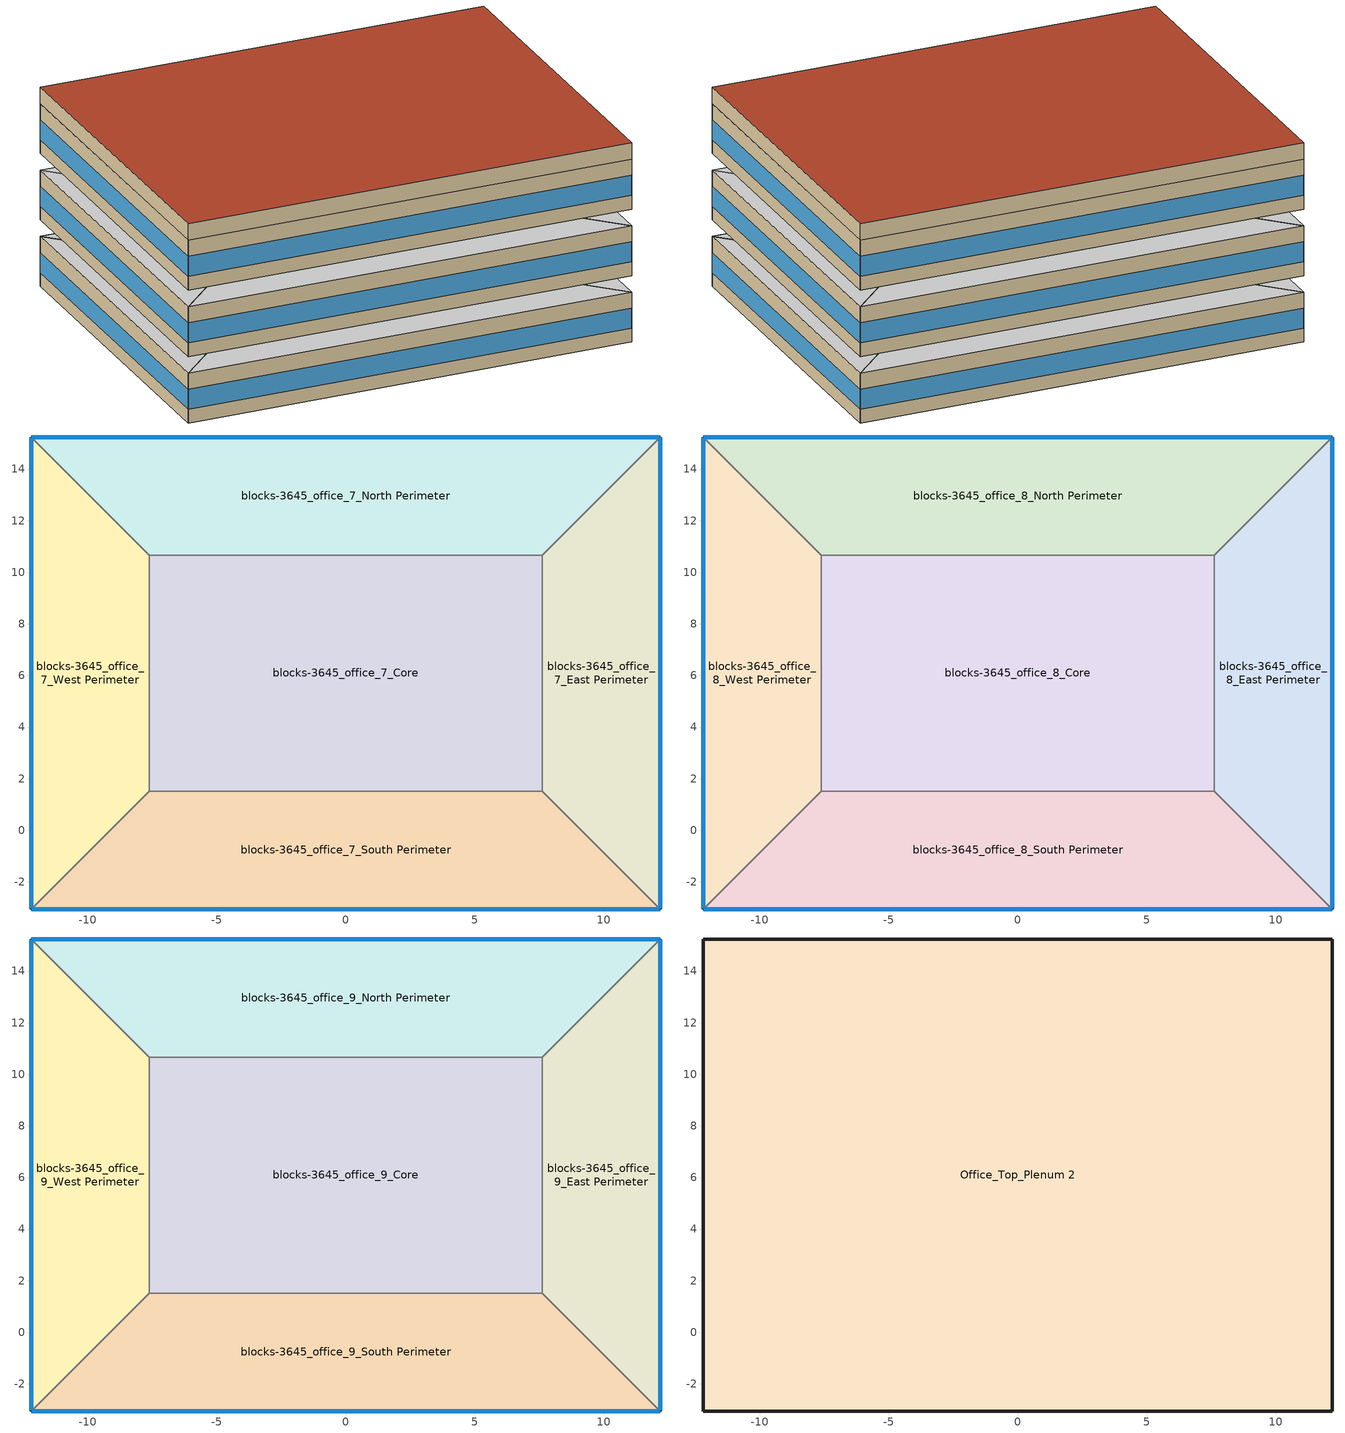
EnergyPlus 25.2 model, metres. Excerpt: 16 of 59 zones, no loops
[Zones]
blocks-3645_office_7_West Perimeter
 floor to Office_Mid_Plenum 2 (INT-FLOOR-TOPSIDE): -12.19,15.24 -7.62,10.67 -7.62,1.52 -12.19,-3.05 z29.26
 wall outside (Siding_Steel_Frame_Wall): -12.19,15.24 -12.19,-3.05 z29.26:32
 wall to blocks-3645_office_7_North Perimeter (Standard_Int-Wall): -7.62,10.67 -12.19,15.24 z29.26:32
 wall to blocks-3645_office_7_Core (Standard_Int-Wall): -7.62,1.52 -7.62,10.67 z29.26:32
 wall to blocks-3645_office_7_South Perimeter (Standard_Int-Wall): -12.19,-3.05 -7.62,1.52 z29.26:32
 window (fenestration_1.7034789676901698_0.4171_0.7): -12.19,15.21 -12.19,-3.02 z30.02:31.12
 ceiling to Office_Mid_Plenum 2 (INT-FLOOR-UNDERSIDE): -12.19,-3.05 -7.62,1.52 -7.62,10.67 -12.19,15.24 z32
blocks-3645_office_7_North Perimeter
 floor to Office_Mid_Plenum 2 (INT-FLOOR-TOPSIDE): 12.19,15.24 7.62,10.67 -7.62,10.67 -12.19,15.24 z29.26
 wall outside (Siding_Steel_Frame_Wall): 12.19,15.24 -12.19,15.24 z29.26:32
 wall to blocks-3645_office_7_East Perimeter (Standard_Int-Wall): 7.62,10.67 12.19,15.24 z29.26:32
 wall to blocks-3645_office_7_Core (Standard_Int-Wall): -7.62,10.67 7.62,10.67 z29.26:32
 window (fenestration_1.7034789676901698_0.51_0.7): 12.17,15.24 -12.17,15.24 z30.02:31.12
 ceiling to Office_Mid_Plenum 2 (INT-FLOOR-UNDERSIDE): 7.62,10.67 12.19,15.24 -12.19,15.24 -7.62,10.67 z32
blocks-3645_office_7_East Perimeter
 floor to Office_Mid_Plenum 2 (INT-FLOOR-TOPSIDE): 12.19,15.24 12.19,-3.05 7.62,1.52 7.62,10.67 z29.26
 wall outside (Siding_Steel_Frame_Wall): 12.19,-3.05 12.19,15.24 z29.26:32
 wall to blocks-3645_office_7_South Perimeter (Standard_Int-Wall): 7.62,1.52 12.19,-3.05 z29.26:32
 wall to blocks-3645_office_7_Core (Standard_Int-Wall): 7.62,10.67 7.62,1.52 z29.26:32
 window (fenestration_1.7034789676901698_0.4171_0.7): 12.19,-3.02 12.19,15.21 z30.02:31.12
 ceiling to Office_Mid_Plenum 2 (INT-FLOOR-UNDERSIDE): 12.19,-3.05 12.19,15.24 7.62,10.67 7.62,1.52 z32
blocks-3645_office_7_South Perimeter
 floor to Office_Mid_Plenum 2 (INT-FLOOR-TOPSIDE): 7.62,1.52 12.19,-3.05 -12.19,-3.05 -7.62,1.52 z29.26
 wall outside (Siding_Steel_Frame_Wall): -12.19,-3.05 12.19,-3.05 z29.26:32
 wall to blocks-3645_office_7_Core (Standard_Int-Wall): 7.62,1.52 -7.62,1.52 z29.26:32
 window (fenestration_1.7034789676901698_0.4171_0.7): -12.17,-3.05 12.17,-3.05 z30.02:31.12
 ceiling to Office_Mid_Plenum 2 (INT-FLOOR-UNDERSIDE): 12.19,-3.05 7.62,1.52 -7.62,1.52 -12.19,-3.05 z32
blocks-3645_office_7_Core
 floor to Office_Mid_Plenum 2 (INT-FLOOR-TOPSIDE): -7.62,1.52 -7.62,10.67 7.62,10.67 7.62,1.52 z29.26
 ceiling to Office_Mid_Plenum 2 (INT-FLOOR-UNDERSIDE): 7.62,1.52 7.62,10.67 -7.62,10.67 -7.62,1.52 z32
blocks-3645_office_8_West Perimeter
 floor to Office_Mid_Plenum 2 (INT-FLOOR-TOPSIDE): -12.19,15.24 -7.62,10.67 -7.62,1.52 -12.19,-3.05 z32.92
 wall outside (Siding_Steel_Frame_Wall): -12.19,15.24 -12.19,-3.05 z32.92:35.66
 wall to blocks-3645_office_8_North Perimeter (Standard_Int-Wall): -7.62,10.67 -12.19,15.24 z32.92:35.66
 wall to blocks-3645_office_8_Core (Standard_Int-Wall): -7.62,1.52 -7.62,10.67 z32.92:35.66
 wall to blocks-3645_office_8_South Perimeter (Standard_Int-Wall): -12.19,-3.05 -7.62,1.52 z32.92:35.66
 window (fenestration_1.7034789676901698_0.4171_0.7): -12.19,15.21 -12.19,-3.02 z33.68:34.78
 ceiling to Office_Mid_Plenum 2 (INT-FLOOR-UNDERSIDE): -12.19,-3.05 -7.62,1.52 -7.62,10.67 -12.19,15.24 z35.66
blocks-3645_office_8_North Perimeter
 floor to Office_Mid_Plenum 2 (INT-FLOOR-TOPSIDE): 12.19,15.24 7.62,10.67 -7.62,10.67 -12.19,15.24 z32.92
 wall outside (Siding_Steel_Frame_Wall): 12.19,15.24 -12.19,15.24 z32.92:35.66
 wall to blocks-3645_office_8_East Perimeter (Standard_Int-Wall): 7.62,10.67 12.19,15.24 z32.92:35.66
 wall to blocks-3645_office_8_Core (Standard_Int-Wall): -7.62,10.67 7.62,10.67 z32.92:35.66
 window (fenestration_1.7034789676901698_0.51_0.7): 12.17,15.24 -12.17,15.24 z33.68:34.78
 ceiling to Office_Mid_Plenum 2 (INT-FLOOR-UNDERSIDE): 7.62,10.67 12.19,15.24 -12.19,15.24 -7.62,10.67 z35.66
blocks-3645_office_8_East Perimeter
 floor to Office_Mid_Plenum 2 (INT-FLOOR-TOPSIDE): 12.19,15.24 12.19,-3.05 7.62,1.52 7.62,10.67 z32.92
 wall outside (Siding_Steel_Frame_Wall): 12.19,-3.05 12.19,15.24 z32.92:35.66
 wall to blocks-3645_office_8_South Perimeter (Standard_Int-Wall): 7.62,1.52 12.19,-3.05 z32.92:35.66
 wall to blocks-3645_office_8_Core (Standard_Int-Wall): 7.62,10.67 7.62,1.52 z32.92:35.66
 window (fenestration_1.7034789676901698_0.4171_0.7): 12.19,-3.02 12.19,15.21 z33.68:34.78
 ceiling to Office_Mid_Plenum 2 (INT-FLOOR-UNDERSIDE): 12.19,-3.05 12.19,15.24 7.62,10.67 7.62,1.52 z35.66
blocks-3645_office_8_South Perimeter
 floor to Office_Mid_Plenum 2 (INT-FLOOR-TOPSIDE): 7.62,1.52 12.19,-3.05 -12.19,-3.05 -7.62,1.52 z32.92
 wall outside (Siding_Steel_Frame_Wall): -12.19,-3.05 12.19,-3.05 z32.92:35.66
 wall to blocks-3645_office_8_Core (Standard_Int-Wall): 7.62,1.52 -7.62,1.52 z32.92:35.66
 window (fenestration_1.7034789676901698_0.4171_0.7): -12.17,-3.05 12.17,-3.05 z33.68:34.78
 ceiling to Office_Mid_Plenum 2 (INT-FLOOR-UNDERSIDE): 12.19,-3.05 7.62,1.52 -7.62,1.52 -12.19,-3.05 z35.66
blocks-3645_office_8_Core
 floor to Office_Mid_Plenum 2 (INT-FLOOR-TOPSIDE): -7.62,1.52 -7.62,10.67 7.62,10.67 7.62,1.52 z32.92
 ceiling to Office_Mid_Plenum 2 (INT-FLOOR-UNDERSIDE): 7.62,1.52 7.62,10.67 -7.62,10.67 -7.62,1.52 z35.66
blocks-3645_office_9_West Perimeter
 floor to Office_Mid_Plenum 2 (INT-FLOOR-TOPSIDE): -12.19,15.24 -7.62,10.67 -7.62,1.52 -12.19,-3.05 z36.58
 wall outside (Siding_Steel_Frame_Wall): -12.19,15.24 -12.19,-3.05 z36.58:39.32
 wall to blocks-3645_office_9_North Perimeter (Standard_Int-Wall): -7.62,10.67 -12.19,15.24 z36.58:39.32
 wall to blocks-3645_office_9_Core (Standard_Int-Wall): -7.62,1.52 -7.62,10.67 z36.58:39.32
 wall to blocks-3645_office_9_South Perimeter (Standard_Int-Wall): -12.19,-3.05 -7.62,1.52 z36.58:39.32
 window (fenestration_1.7034789676901698_0.4171_0.7): -12.19,15.21 -12.19,-3.02 z37.34:38.44
blocks-3645_office_9_North Perimeter
 floor to Office_Mid_Plenum 2 (INT-FLOOR-TOPSIDE): 12.19,15.24 7.62,10.67 -7.62,10.67 -12.19,15.24 z36.58
 wall outside (Siding_Steel_Frame_Wall): 12.19,15.24 -12.19,15.24 z36.58:39.32
 wall to blocks-3645_office_9_East Perimeter (Standard_Int-Wall): 7.62,10.67 12.19,15.24 z36.58:39.32
 wall to blocks-3645_office_9_Core (Standard_Int-Wall): -7.62,10.67 7.62,10.67 z36.58:39.32
 window (fenestration_1.7034789676901698_0.51_0.7): 12.17,15.24 -12.17,15.24 z37.34:38.44
blocks-3645_office_9_East Perimeter
 floor to Office_Mid_Plenum 2 (INT-FLOOR-TOPSIDE): 12.19,15.24 12.19,-3.05 7.62,1.52 7.62,10.67 z36.58
 wall outside (Siding_Steel_Frame_Wall): 12.19,-3.05 12.19,15.24 z36.58:39.32
 wall to blocks-3645_office_9_South Perimeter (Standard_Int-Wall): 7.62,1.52 12.19,-3.05 z36.58:39.32
 wall to blocks-3645_office_9_Core (Standard_Int-Wall): 7.62,10.67 7.62,1.52 z36.58:39.32
 window (fenestration_1.7034789676901698_0.4171_0.7): 12.19,-3.02 12.19,15.21 z37.34:38.44
blocks-3645_office_9_South Perimeter
 floor to Office_Mid_Plenum 2 (INT-FLOOR-TOPSIDE): 7.62,1.52 12.19,-3.05 -12.19,-3.05 -7.62,1.52 z36.58
 wall outside (Siding_Steel_Frame_Wall): -12.19,-3.05 12.19,-3.05 z36.58:39.32
 wall to blocks-3645_office_9_Core (Standard_Int-Wall): 7.62,1.52 -7.62,1.52 z36.58:39.32
 window (fenestration_1.7034789676901698_0.4171_0.7): -12.17,-3.05 12.17,-3.05 z37.34:38.44
blocks-3645_office_9_Core
 floor to Office_Mid_Plenum 2 (INT-FLOOR-TOPSIDE): -7.62,1.52 -7.62,10.67 7.62,10.67 7.62,1.52 z36.58
Office_Top_Plenum 2
 floor to blocks-3645_office_9_West Perimeter (INT-FLOOR-TOPSIDE): -12.19,15.24 -7.62,10.67 -7.62,1.52 -12.19,-3.05 z39.32
 floor to blocks-3645_office_9_North Perimeter (INT-FLOOR-TOPSIDE): 12.19,15.24 7.62,10.67 -7.62,10.67 -12.19,15.24 z39.32
 floor to blocks-3645_office_9_East Perimeter (INT-FLOOR-TOPSIDE): 12.19,15.24 12.19,-3.05 7.62,1.52 7.62,10.67 z39.32
 floor to blocks-3645_office_9_South Perimeter (INT-FLOOR-TOPSIDE): 7.62,1.52 12.19,-3.05 -12.19,-3.05 -7.62,1.52 z39.32
 floor to blocks-3645_office_9_Core (INT-FLOOR-TOPSIDE): 7.62,10.67 7.62,1.52 -7.62,1.52 -7.62,10.67 z39.32
 wall outside (Siding_Steel_Frame_Wall): -12.19,15.24 -12.19,-3.05 12.19,-3.05 12.19,15.24 -12.19,15.24 z39.32:40.23
 roof outside (IEAD_Metal_Deck): 12.19,-3.05 12.19,15.24 -12.19,15.24 -12.19,-3.05 z40.23
[Building]
Large Office-VAV-HW-Reheat Min Req
[Site:GroundTemperature:BuildingSurface]
19.527, 19.502, 19.536, 19.598, 20.002, 21.64, 22.225, 22.375, 21.449, 20.121, 19.802, 19.633
[Site:Location]
CHICAGO_IL_USA_WMO_725300: Elevation=190; Latitude=42; Longitude=-87.88; Time zone=-6
[Site:WaterMainsTemperature]
Annual average outdoor air temperature=9.69; Calculation method=Correlation; Maximum difference in monthly average outdoor air temperatures=28.1
[SizingPeriod:DesignDay] Barometric pressure=99063; Day of month=21; Daylight saving time indicator=No; Humidity condition type=WetBulb; Rain indicator=No; Snow indicator=No; Solar model indicator=ASHRAEClearSky
Name | Daily dry bulb temperature range | Day type | Maximum dry bulb temperature | Month | Sky clearness | Wetbulb or dewpoint at maximum dry bulb | Wind direction | Wind speed
CHICAGO Ann Clg 1% Condns DB=>MWB | 10.7 | SummerDesignDay | 31.5 | 7 | 1 | 23 | 230 | 5.3
CHICAGO Ann Htg 99% Condns DB | 0 | WinterDesignDay | -17.3 | 1 | 0 | -17.3 | 270 | 4.9
[Construction]
IEAD_Metal_Deck: Roof Membrane, IEAD Roof Insulation, Metal Decking
INT-FLOOR-TOPSIDE: 1/2IN Gypsum, 4IN CONCRETE HW, CP02 CARPET PAD
INT-FLOOR-UNDERSIDE: CP02 CARPET PAD, 4IN CONCRETE HW, 1/2IN Gypsum
Siding_Steel_Frame_Wall: Wood Siding, Steel Frame Wall Insulation, 1/2IN Gypsum
Standard_Int-Wall: 1/2IN Gypsum, 1/2IN Gypsum
fenestration_1.7034789676901698_0.51_0.7: Glazing Layer 1
fenestration_1.7034789676901698_0.4171_0.7: Glazing Layer
[Material] Thermal absorptance=0.9
Name | Conductivity | Density | Roughness | Solar absorptance | Specific heat | Thickness | Visible absorptance
1/2IN Gypsum | 0.16 | 784.9 | Smooth | 0.92 | 830 | 0.0127 | 0.92
4IN CONCRETE HW | 1.311 | 2240 | Rough | 0.7 | 836.8 | 0.1016 | 0.7
IEAD Roof Insulation | 0.049 | 265 | MediumRough | 0.7 | 836.8 | 0.316696 | 0.7
Metal Decking | 45.006 | 7680 | MediumSmooth | 0.7 | 418.4 | 0.0015 | 0.3
Roof Membrane | 0.16 | 1121.29 | VeryRough | 0.7 | 1460 | 0.0095 | 0.7
Steel Frame Wall Insulation | 0.049 | 265 | MediumRough | 0.7 | 836.8 | 0.148554 | 0.7
Wood Siding | 0.11 | 544.62 | MediumSmooth | 0.78 | 1210 | 0.01 | 0.78
[Material:NoMass]
CP02 CARPET PAD: Roughness=VeryRough; Solar absorptance=0.7; Thermal absorptance=0.9; Thermal resistance=0.2165; Visible absorptance=0.8
[WindowMaterial:SimpleGlazingSystem] U factor=1.70348; Visible transmittance=0.7
Name | Solar heat gain coefficient
Glazing Layer | 0.4171
Glazing Layer 1 | 0.51
[Lights] Design level calculation method=Watts/Area; End use subcategory=General; Fraction radiant=0.37; Fraction replaceable=1; Fraction visible=0.18; Schedule=Office_Lighting_Schedule; Watts per floor area=7.10413
Name | Zone or zonelist or space or spacelist
Office_Lights 41 | blocks-3645_office_7_West Perimeter
Office_Lights 42 | blocks-3645_office_7_North Perimeter
Office_Lights 43 | blocks-3645_office_7_East Perimeter
Office_Lights 44 | blocks-3645_office_7_South Perimeter
Office_Lights 45 | blocks-3645_office_7_Core
Office_Lights 46 | blocks-3645_office_8_West Perimeter
Office_Lights 47 | blocks-3645_office_8_North Perimeter
Office_Lights 48 | blocks-3645_office_8_East Perimeter
Office_Lights 49 | blocks-3645_office_8_South Perimeter
Office_Lights 50 | blocks-3645_office_8_Core
Office_Lights 51 | blocks-3645_office_9_West Perimeter
Office_Lights 52 | blocks-3645_office_9_North Perimeter
Office_Lights 53 | blocks-3645_office_9_East Perimeter
Office_Lights 54 | blocks-3645_office_9_South Perimeter
Office_Lights 55 | blocks-3645_office_9_Core
[Zone]
Name | Part of total floor area
Office_Top_Plenum 2 | No
blocks-3645_office_7_Core; blocks-3645_office_7_East Perimeter; blocks-3645_office_7_North Perimeter; blocks-3645_office_7_South Perimeter; blocks-3645_office_7_West Perimeter; blocks-3645_office_8_Core; blocks-3645_office_8_East Perimeter; blocks-3645_office_8_North Perimeter; blocks-3645_office_8_South Perimeter; blocks-3645_office_8_West Perimeter; blocks-3645_office_9_Core; blocks-3645_office_9_East Perimeter; blocks-3645_office_9_North Perimeter; blocks-3645_office_9_South Perimeter; blocks-3645_office_9_West Perimeter
[Schedule:Day:Interval]
Office_Lighting_Schedule_Saturday: 01:00, 0.05, 02:00, 0.05, 03:00, 0.05, 04:00, 0.05, 05:00, 0.05, 06:00, 0.05, 07:00, 0.1, 08:00, 0.1, 09:00, 0.3, 10:00, 0.3, 11:00, 0.3, 12:00, 0.3, 13:00, 0.15, 14:00, 0.15, 15:00, 0.15, 16:00, 0.15, 17:00, 0.15, 18:00, 0.05, 19:00, 0.05, 20:00, 0.05, 21:00, 0.05, 22:00, 0.05, 23:00, 0.05, 24:00, 0.05, No
Office_Lighting_Schedule_Summer_Design_Day: 01:00, 1, 02:00, 1, 03:00, 1, 04:00, 1, 05:00, 1, 06:00, 1, 07:00, 1, 08:00, 1, 09:00, 1, 10:00, 1, 11:00, 1, 12:00, 1, 13:00, 1, 14:00, 1, 15:00, 1, 16:00, 1, 17:00, 1, 18:00, 1, 19:00, 1, 20:00, 1, 21:00, 1, 22:00, 1, 23:00, 1, 24:00, 1, No
Office_Lighting_Schedule_Sunday: 01:00, 0.05, 02:00, 0.05, 03:00, 0.05, 04:00, 0.05, 05:00, 0.05, 06:00, 0.05, 07:00, 0.05, 08:00, 0.05, 09:00, 0.05, 10:00, 0.05, 11:00, 0.05, 12:00, 0.05, 13:00, 0.05, 14:00, 0.05, 15:00, 0.05, 16:00, 0.05, 17:00, 0.05, 18:00, 0.05, 19:00, 0.05, 20:00, 0.05, 21:00, 0.05, 22:00, 0.05, 23:00, 0.05, 24:00, 0.05, No
Office_Lighting_Schedule_Week_Day: 01:00, 0.05, 02:00, 0.05, 03:00, 0.05, 04:00, 0.05, 05:00, 0.05, 06:00, 0.1, 07:00, 0.1, 08:00, 0.3, 09:00, 0.9, 10:00, 0.9, 11:00, 0.9, 12:00, 0.9, 13:00, 0.9, 14:00, 0.9, 15:00, 0.9, 16:00, 0.9, 17:00, 0.9, 18:00, 0.5, 19:00, 0.3, 20:00, 0.3, 21:00, 0.2, 22:00, 0.2, 23:00, 0.1, 24:00, 0.05, No
Office_Lighting_Schedule_Winter_Design_Day: 01:00, 0, 02:00, 0, 03:00, 0, 04:00, 0, 05:00, 0, 06:00, 0, 07:00, 0, 08:00, 0, 09:00, 0, 10:00, 0, 11:00, 0, 12:00, 0, 13:00, 0, 14:00, 0, 15:00, 0, 16:00, 0, 17:00, 0, 18:00, 0, 19:00, 0, 20:00, 0, 21:00, 0, 22:00, 0, 23:00, 0, 24:00, 0, No
[Schedule:Week:Daily]
Office_Lighting_Schedule Week Rule - Jan1-Jan3: Office_Lighting_Schedule_Week_Day, Office_Lighting_Schedule_Week_Day, Office_Lighting_Schedule_Week_Day, Office_Lighting_Schedule_Week_Day, Office_Lighting_Schedule_Week_Day, Office_Lighting_Schedule_Week_Day, Office_Lighting_Schedule_Saturday, Office_Lighting_Schedule_Week_Day, Office_Lighting_Schedule_Summer_Design_Day, Office_Lighting_Schedule_Winter_Design_Day, Office_Lighting_Schedule_Week_Day, Office_Lighting_Schedule_Week_Day
Office_Lighting_Schedule Week Rule - Jan4-Dec31: Office_Lighting_Schedule_Sunday, Office_Lighting_Schedule_Week_Day, Office_Lighting_Schedule_Week_Day, Office_Lighting_Schedule_Week_Day, Office_Lighting_Schedule_Week_Day, Office_Lighting_Schedule_Week_Day, Office_Lighting_Schedule_Saturday, Office_Lighting_Schedule_Week_Day, Office_Lighting_Schedule_Summer_Design_Day, Office_Lighting_Schedule_Winter_Design_Day, Office_Lighting_Schedule_Week_Day, Office_Lighting_Schedule_Week_Day
[Schedule:Year]
Office_Lighting_Schedule: Office_Lighting_Schedule Week Rule - Jan1-Jan3, 1, 1, 1, 3, Office_Lighting_Schedule Week Rule - Jan4-Dec31, 1, 4, 12, 31
